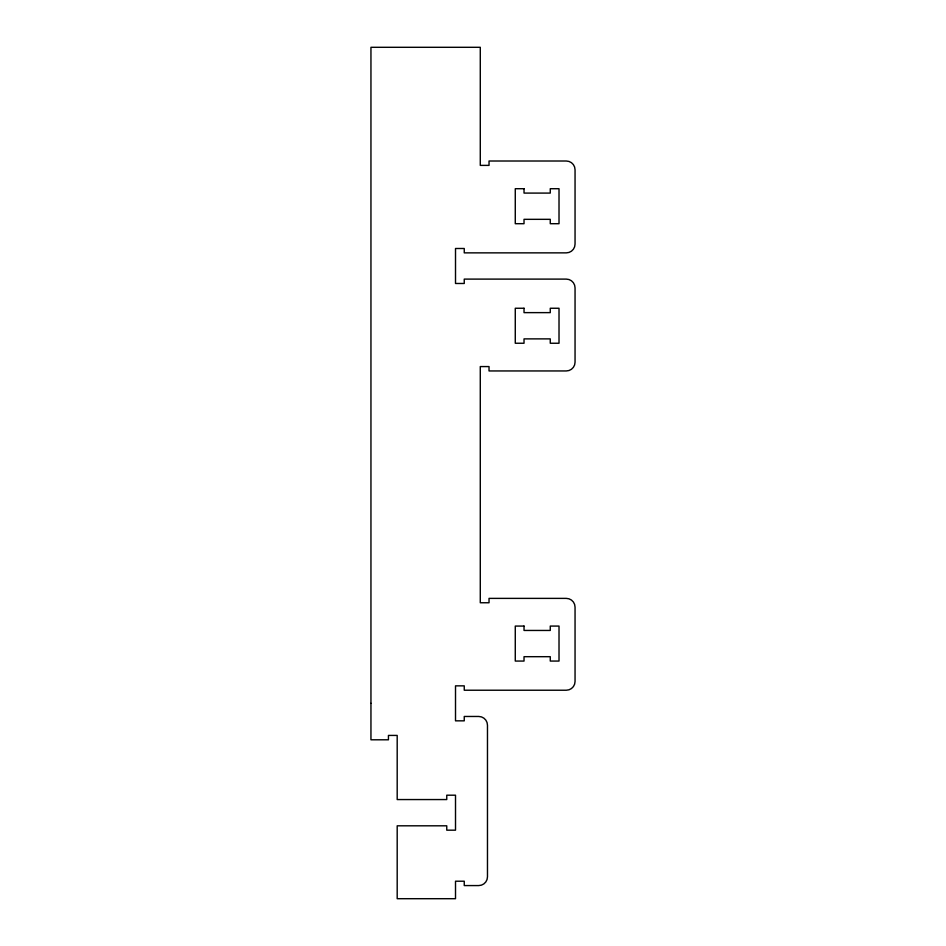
<?xml version="1.0" encoding="UTF-8"?>
<svg xmlns="http://www.w3.org/2000/svg" width="946" height="946" viewBox="0 0 946 946"><rect width="100%" height="100%" fill="white"/><g stroke="black" fill="none" stroke-linecap="round" stroke-linejoin="round"><path stroke-width="1.42" d="M370.95 703.339L370.95 739.796L388.439 739.796L388.439 735.42L397.19 735.42L397.19 799.559L446.76 799.559L446.76 795.196L455.511 795.196L455.511 830.174L446.76 830.174L446.76 825.811L397.19 825.811L397.19 898.7L455.511 898.7L455.511 881.211L464.25 881.211L464.25 885.574L478.723 885.574A8.751 8.751 0 0 0 487.474 876.836L487.474 725.215A8.751 8.751 0 0 0 478.83 716.465L464.25 716.465L464.25 720.84L455.511 720.84L455.511 685.85L464.25 685.85L464.25 690.225L566.299 690.225A8.751 8.751 0 0 0 575.05 681.475L575.05 607.119A8.751 8.751 0 0 0 566.299 598.38L489.035 598.38L489.035 602.756L480.284 602.756L480.284 366.575L489.035 366.575L489.035 370.95L566.299 370.95A8.751 8.751 0 0 0 575.05 362.2L575.05 287.844A8.751 8.751 0 0 0 566.299 279.105L464.25 279.105L464.25 283.481L455.511 283.481L455.511 248.491L464.25 248.491L464.25 252.866L566.299 252.866A8.751 8.751 0 0 0 575.05 244.115L575.05 169.76A8.751 8.751 0 0 0 566.299 161.009L489.035 161.009L489.035 165.384L480.284 165.384L480.284 47.3L370.95 47.3L370.95 703.339M524.025 188.715L515.274 188.715L515.274 223.705L524.025 223.705L524.025 219.33L550.265 219.33L550.265 223.705L559.015 223.705L559.015 188.715L550.265 188.715L550.265 193.09L524.025 193.09L524.025 188.715M524.025 308.254L515.274 308.254L515.274 343.244L524.025 343.244L524.025 338.881L550.265 338.881L550.265 343.244L559.015 343.244L559.015 308.254L550.265 308.254L550.265 312.629L524.025 312.629L524.025 308.254M524.025 626.075L515.274 626.075L515.274 661.065L524.025 661.065L524.025 656.69L550.265 656.69L550.265 661.065L559.015 661.065L559.015 626.075L550.265 626.075L550.265 630.45L524.025 630.45L524.025 626.075"/></g></svg>
